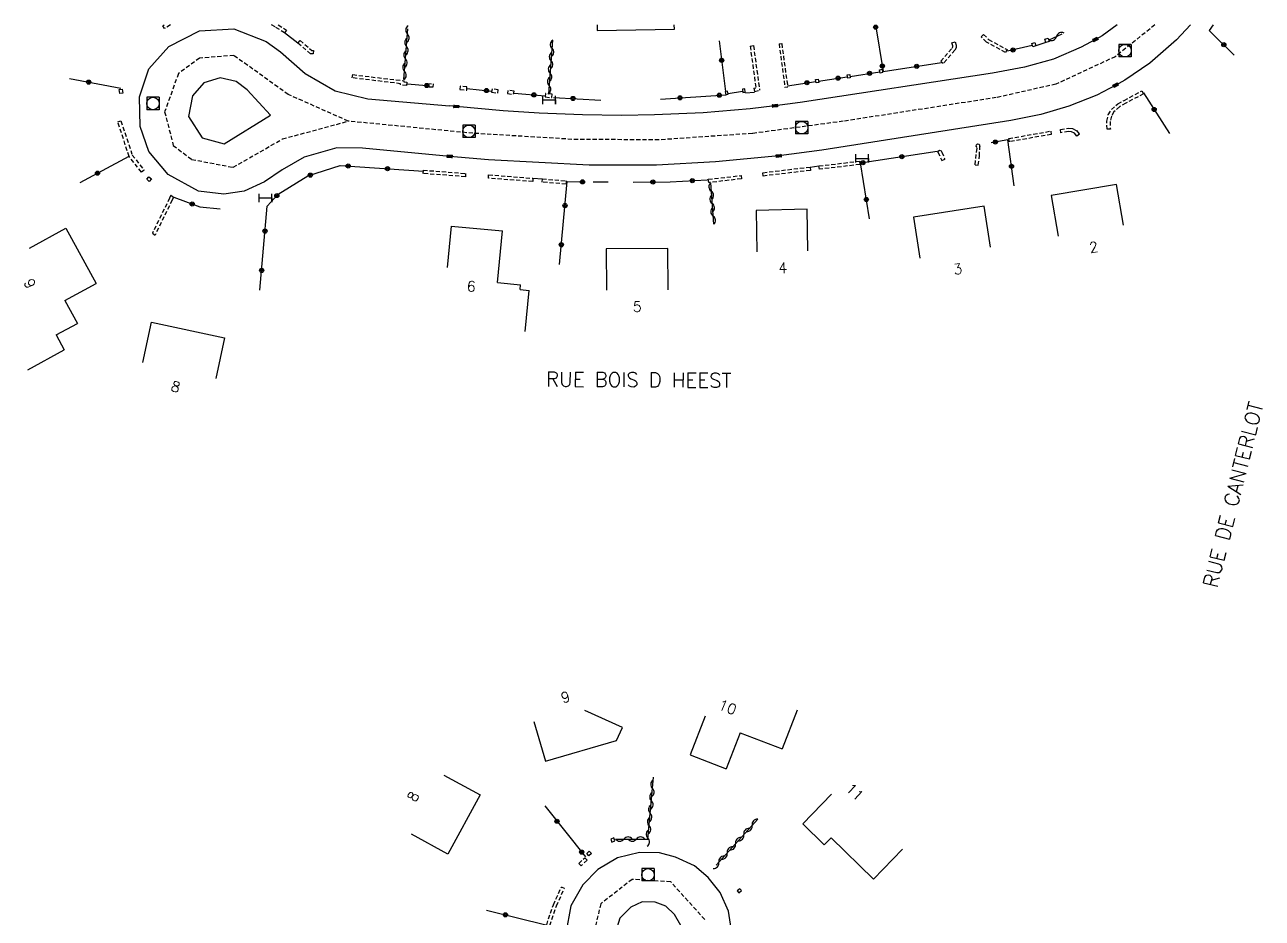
# Model space of a CAD drawing. Header units: millimetres. Extents: x 119599 to 140000, y 124063 to 129001.
# Drawn here: x 139695.5 to 139844.7, y 128892.3 to 129000 of the extents above; entities that cross this region are included whole.
import ezdxf
from ezdxf.enums import TextEntityAlignment as Align

# ---------------------------------------------------------------- set-up
doc = ezdxf.new("R2010")
doc.units = ezdxf.units.MM
doc.linetypes.add('DASHED', pattern=[0.75, 0.5, -0.25])
doc.layers.get('0').update_dxf_attribs({"linetype": 'CONTINUOUS'})
for name, color, linetype in [('W0001', 6, 'DASHED'), ('W0008', 7, 'CONTINUOUS'), ('W0100', 7, 'CONTINUOUS'), ('W0105', 7, 'CONTINUOUS'), ('W0112', 1, 'DASHED'), ('W0310', 3, 'CONTINUOUS'), ('W0322', 7, 'CONTINUOUS'), ('W0400', 7, 'CONTINUOUS'), ('W0420', 7, 'CONTINUOUS'), ('W0989', 7, 'CONTINUOUS'), ('W0991', 7, 'CONTINUOUS'), ('W1474', 7, 'CONTINUOUS')]:
    doc.layers.add(name, color=color, linetype=linetype)
doc.styles.get("Standard").update_dxf_attribs({"font": 'romans.shx', "width": 0.85})

# ---------------------------------------------------------------- blocks, each defined once
blk = doc.blocks.new('t322o')
at = {"color": 0, "linetype": 'Continuous'}
for radius in [0.25, 0.15]:
    blk.add_circle((0, 0), radius, dxfattribs=at)
blk = doc.blocks.new('t310o')
at = {"color": 0, "linetype": 'Continuous'}
for centre, start, end in [((-0.5, 0.38), 216.8699, 323.1304), ((0.5, -0.37), 36.8699, 143.1303)]:
    blk.add_arc(centre, 0.625, start, end, dxfattribs=at)
blk = doc.blocks.new('T400')
for p, q in [((-0.15, 0.3), (0.15, 0.3)), ((-0.15, -0.25), (-0.15, 0.3)), ((-0.15, 0.15), (0.15, 0.15)), ((-0.15, 0), (0.15, 0)), ((0.15, 0.3), (0.15, -0.25)), ((-0.15, -0.15), (0.15, -0.15)), ((-0.15, -0.25), (-0.15, -0.3)), ((-0.15, -0.3), (0.15, -0.3)), ((0.15, -0.3), (0.15, -0.25))]:
    blk.add_line(p, q)
blk = doc.blocks.new('T420')
for p, q in [((0.75, 0.75), (-0.75, 0.75)), ((-0.75, 0.75), (-0.75, -0.75)), ((0.75, 0.75), (0.75, -0.75)), ((0.75, -0.75), (-0.75, -0.75))]:
    blk.add_line(p, q)
blk.add_ellipse((0, 0), major_axis=(-0.53, 0.53), ratio=1, start_param=3.926991, end_param=10.210176)
blk = doc.blocks.new('T1474')
at = {"color": 0, "linetype": 'Continuous', "flags": 128}
for points in [[(-0.75, -0.5), (-0.75, 0.5)], [(-0.75, 0), (0.75, 0)], [(0.75, 0), (0.75, -0.5), (0.75, 0.5)]]:
    blk.add_lwpolyline(points, dxfattribs=at)

msp = doc.modelspace()

# ---------------------------------------------------------------- linework, layer by layer
at = {"layer": 'W0001'}
for p, q in [((139768.73, 128897.01), (139764.95, 128894.08)), ((139773.38, 128896.71), (139768.73, 128897.01)), ((139777.48, 128892.18), (139773.38, 128896.71)), ((139764.95, 128894.08), (139763.82, 128889.38))]:
    msp.add_line(p, q, dxfattribs=at)
msp.add_lwpolyline([(139831.73, 129000), (139826.94, 128996.17), (139819.79, 128992.85), (139812.6, 128991.24), (139794.17, 128988.39), (139783.22, 128986.92), (139771.97, 128986.14), (139761.48, 128986.21), (139749.54, 128986.94), (139734.52, 128988.4), (139727.27, 128991.62), (139720.73, 128996.32), (139716.59, 128995.99), (139714.05, 128994.14), (139712.39, 128989.52), (139713.43, 128985.48), (139715.64, 128983.8), (139720.65, 128982.84), (139726.59, 128986.26), (139734.52, 128988.4)], dxfattribs=at)
at = {"layer": 'W0008'}
for points in [[(139836.03, 129000), (139834.33, 128998.19), (139831.13, 128995.4), (139828.1, 128993.35), (139827.01, 128992.74), (139824.72, 128991.55), (139821.35, 128990.2), (139818, 128989.19), (139814.36, 128988.49), (139791.6, 128984.92), (139786.41, 128984.22), (139778.79, 128983.49), (139771.68, 128983.08), (139763.55, 128983.09), (139751.4, 128983.72), (139746.76, 128984.16), (139736.22, 128985.13), (139733.14, 128985.17), (139729.22, 128984.06), (139726.54, 128982.55), (139724.44, 128981.07), (139721.98, 128979.97), (139719.51, 128979.62), (139716.46, 128979.98), (139712.8, 128981.99), (139710.48, 128984.73), (139709.44, 128987.75), (139709.34, 128991.33), (139710.49, 128994.7), (139712.91, 128997.41), (139716.61, 128999.3), (139720.74, 128999.51), (139724.62, 128998), (139726.35, 128996.74), (139729.34, 128994.13), (139732.93, 128992.06), (139736.89, 128991.11), (139746.71, 128990.23)], [(139827.2, 129000), (139825.36, 128998.69), (139824.56, 128998.25), (139822.84, 128997.3), (139819.49, 128995.86), (139816.03, 128994.89), (139812.16, 128994.2), (139788.99, 128990.65), (139785.92, 128990.25), (139782.95, 128989.88), (139777.29, 128989.42), (139771.43, 128989.15), (139767.46, 128989.08), (139762.73, 128989.16), (139757.51, 128989.38), (139753.18, 128989.66), (139747.52, 128990.17), (139746.71, 128990.23)], [(139725.15, 128989.13), (139722.32, 128992.18), (139721.02, 128993.18), (139719.08, 128993.62), (139717.11, 128993.01), (139715.73, 128991.45), (139715.28, 128988.95), (139716.91, 128986.41), (139719.58, 128985.65), (139725.15, 128989.13)], [(139780.68, 128891.11), (139780.33, 128893.2), (139779.34, 128895.42), (139777.91, 128897.26), (139776.24, 128898.64), (139773.96, 128899.68), (139772.02, 128900.2), (139769.62, 128900.27), (139766.97, 128899.62), (139764.58, 128898.2), (139762.77, 128896.34), (139761.35, 128893.84), (139760.74, 128890.54)], [(139770.25, 128885.17), (139773.62, 128887.52), (139774.03, 128887.97), (139774.48, 128888.77), (139774.71, 128890.12), (139774.58, 128891.46), (139773.84, 128892.79), (139772.8, 128893.79), (139771.52, 128894.26), (139769.95, 128894.29), (139768.59, 128893.66), (139767.26, 128892.33), (139766.73, 128890.67), (139766.84, 128889.13), (139767.3, 128888.19), (139770.22, 128885.17)]]:
    msp.add_lwpolyline(points, dxfattribs=at)
at = {"layer": 'W0100'}
for p, q in [((139746.91, 128975.76), (139746.43, 128970.78)), ((139746.91, 128975.76), (139753.11, 128975.17)), ((139752.51, 128968.95), (139753.11, 128975.17)), ((139700.37, 128966.79), (139704.12, 128968.82)), ((139752.51, 128968.95), (139755.29, 128968.68)), ((139755.24, 128968.1), (139755.29, 128968.68)), ((139755.24, 128968.1), (139756.3, 128968)), ((139700.37, 128966.79), (139701.88, 128964.02)), ((139755.83, 128963.03), (139756.3, 128968)), ((139699.32, 128962.63), (139701.88, 128964.02)), ((139699.32, 128962.63), (139700.3, 128960.82)), ((139695.9, 128958.43), (139700.3, 128960.82)), ((139788.63, 128917.4), (139786.83, 128912.73)), ((139781.74, 128914.68), (139780.08, 128910.35)), ((139781.74, 128914.68), (139786.83, 128912.73)), ((139792.71, 128902.03), (139791.88, 128901.18)), ((139792.71, 128902.03), (139797.83, 128897.06)), ((139801.31, 128900.65), (139797.83, 128897.06))]:
    msp.add_line(p, q, dxfattribs=at)
for points in [[(139764.52, 129000), (139764.53, 128999.34), (139773.82, 128999.49), (139773.81, 129000)], [(139827.95, 128975.85), (139827.11, 128980.78), (139819.22, 128979.45), (139820.06, 128974.52)], [(139789.91, 128972.78), (139789.81, 128977.78), (139783.67, 128977.65), (139783.77, 128972.66)], [(139811.92, 128973.22), (139811.14, 128978.16), (139802.64, 128976.84), (139803.41, 128971.9)], [(139696.1, 128973.11), (139700.49, 128975.5), (139704.12, 128968.82)], [(139773.06, 128968.06), (139773.04, 128973.06), (139765.61, 128973.03), (139765.62, 128968.03)], [(139709.76, 128959.3), (139710.82, 128964.18), (139719.6, 128962.27), (139718.54, 128957.39)], [(139756.87, 128916.06), (139758.27, 128911.26), (139766.86, 128913.75), (139767.57, 128915.33), (139763.01, 128917.37)], [(139777.53, 128916.69), (139775.74, 128912.02), (139780.08, 128910.35)], [(139746.05, 128909.59), (139750.43, 128907.19), (139746.53, 128900.07), (139742.14, 128902.47)], [(139792.77, 128907.28), (139789.29, 128903.69), (139791.88, 128901.18)]]:
    msp.add_lwpolyline(points, dxfattribs=at)
at = {"layer": 'W0105'}
for p, q in [((139728.46, 128997.82), (139726.85, 128999.03)), ((139818.6, 128997.89), (139817.39, 128997.49)), ((139782.4, 128991.8), (139783.49, 128991.9)), ((139790.17, 128982.87), (139791.24, 128983)), ((139756.78, 128981.52), (139757.91, 128981.44))]:
    msp.add_line(p, q, dxfattribs=at)
at = {"layer": 'W0112'}
for p, q in [((139713.08, 129000), (139712.38, 128999.57)), ((139811.45, 128997.92), (139810.78, 128998.57)), ((139813.73, 128996.67), (139811.45, 128997.92)), ((139818.6, 128997.89), (139818.48, 128998.27)), ((139818.99, 128998), (139818.6, 128997.89)), ((139729.98, 128996.53), (139728.46, 128997.81)), ((139730.29, 128996.5), (139729.98, 128996.53)), ((139782.95, 128997.45), (139783.35, 128997.51)), ((139782.95, 128997.45), (139783.64, 128992.43)), ((139783.35, 128997.51), (139784.09, 128992.12)), ((139786.43, 128997.72), (139786.75, 128997.75)), ((139786.43, 128997.72), (139787.15, 128992.45)), ((139786.75, 128997.75), (139787.48, 128992.48)), ((139807.62, 128996.96), (139806.22, 128995.35)), ((139817.02, 128997.37), (139816.89, 128997.75)), ((139817.39, 128997.49), (139817.02, 128997.37)), ((139740.82, 128992.91), (139735, 128993.62)), ((139794.71, 128993.6), (139794.66, 128994)), ((139795.01, 128993.64), (139794.71, 128993.6)), ((139798.62, 128994.2), (139798.55, 128994.6)), ((139798.92, 128994.26), (139798.62, 128994.2)), ((139707.29, 128992.27), (139707.36, 128991.79)), ((139744.02, 128992.53), (139744.06, 128992.93)), ((139744.73, 128992.48), (139744.02, 128992.53)), ((139747.97, 128992.2), (139748.79, 128992.14)), ((139748.79, 128992.14), (139748.82, 128992.54)), ((139752.54, 128991.79), (139752.6, 128992.19)), ((139754.45, 128991.64), (139754.5, 128992.03)), ((139780.32, 128991.64), (139780.24, 128992.03)), ((139782.37, 128991.88), (139782.31, 128992.28)), ((139783.38, 128992.38), (139783.64, 128992.43)), ((139783.38, 128992.38), (139783.46, 128991.99)), ((139783.46, 128991.99), (139784.09, 128992.12)), ((139787.48, 128992.48), (139787.15, 128992.45)), ((139790.92, 128993.02), (139790.84, 128993.41)), ((139791.22, 128993.08), (139790.92, 128993.02)), ((139828.02, 128990.91), (139830.17, 128992.05)), ((139707.36, 128991.79), (139706.97, 128991.73)), ((139751.79, 128991.9), (139752.54, 128991.79)), ((139753.69, 128991.72), (139754.45, 128991.64)), ((139758.26, 128991.32), (139759.04, 128991.24)), ((139759.04, 128991.24), (139759.08, 128991.64)), ((139780.01, 128991.58), (139780.32, 128991.64)), ((139782.07, 128991.84), (139782.37, 128991.88)), ((139707.12, 128988.44), (139708.48, 128984.32)), ((139814.12, 128986.31), (139819.17, 128987.2)), ((139819.17, 128987.2), (139819.24, 128986.8)), ((139822.29, 128987.26), (139822.64, 128986.85)), ((139805.58, 128984.66), (139806.07, 128983.66)), ((139708.48, 128984.32), (139709.91, 128982.49)), ((139791.24, 128983), (139796.14, 128983.58)), ((139796.14, 128983.58), (139796.18, 128983.18)), ((139806.07, 128983.66), (139806.43, 128983.82)), ((139810.05, 128983.15), (139810.45, 128983.1)), ((139710.49, 128981.7), (139710.8, 128981.45)), ((139743.57, 128982.49), (139748.66, 128982.1)), ((139748.66, 128982.1), (139748.63, 128981.71)), ((139751.43, 128981.93), (139756.78, 128981.52)), ((139756.78, 128981.52), (139756.75, 128981.12)), ((139777.91, 128981.39), (139781.85, 128981.85)), ((139781.85, 128981.85), (139781.9, 128981.45)), ((139784.49, 128982.19), (139790.17, 128982.87)), ((139790.17, 128982.87), (139790.21, 128982.47)), ((139710.8, 128981.45), (139710.54, 128981.14)), ((139757.91, 128981.44), (139760.79, 128981.21)), ((139760.79, 128981.21), (139760.76, 128980.81)), ((139710.92, 128974.9), (139711.23, 128974.66)), ((139766.29, 128901.5), (139766.66, 128901.65)), ((139766.66, 128901.65), (139766.52, 128902.02)), ((139763.52, 128899.85), (139763.26, 128900.15)), ((139763.83, 128900.13), (139763.52, 128899.85)), ((139762.57, 128898.64), (139762.29, 128898.93)), ((139763.29, 128899.35), (139762.57, 128898.64)), ((139760.56, 128895.92), (139760.2, 128896.08)), ((139781.4, 128895.64), (139781.57, 128895.41)), ((139781.57, 128895.41), (139781.89, 128895.66))]:
    msp.add_line(p, q, dxfattribs=at)
for points in [[(139712.38, 128999.57), (139712.17, 128999.91), (139712.32, 129000)], [(139726.85, 128999.03), (139725.69, 128999.78), (139725.28, 129000)], [(139726.09, 129000), (139727.06, 128999.37), (139726.85, 128999.03)], [(139728.46, 128997.81), (139728.72, 128998.12), (139730.14, 128996.91)], [(139807.37, 128997.5), (139807.26, 128997.86), (139807.64, 128997.97)], [(139807.64, 128997.97), (139807.77, 128997.57), (139807.78, 128997.25), (139807.62, 128996.96)], [(139810.78, 128998.57), (139811.06, 128998.86), (139811.69, 128998.24)], [(139811.69, 128998.24), (139813.92, 128997.02), (139813.73, 128996.67)], [(139818.48, 128998.27), (139818.87, 128998.39), (139818.99, 128998)], [(139730.14, 128996.91), (139730.33, 128996.9), (139730.29, 128996.5)], [(139806.22, 128995.35), (139805.92, 128995.62), (139807.29, 128997.2), (139807.38, 128997.35), (139807.37, 128997.5)], [(139816.89, 128997.75), (139817.27, 128997.87), (139817.39, 128997.49)], [(139735, 128993.62), (139735.05, 128994.01), (139741.2, 128993.27), (139741.2, 128993.15)], [(139790.84, 128993.41), (139791.14, 128993.48), (139791.22, 128993.08)], [(139794.66, 128994), (139794.95, 128994.04), (139795.01, 128993.64)], [(139798.55, 128994.6), (139798.85, 128994.65), (139798.92, 128994.26)], [(139706.97, 128991.73), (139706.89, 128992.21), (139707.29, 128992.27)], [(139741.54, 128992.71), (139740.83, 128992.78), (139740.82, 128992.91)], [(139741.2, 128993.15), (139741.57, 128993.11), (139741.54, 128992.71)], [(139744.06, 128992.93), (139744.76, 128992.88), (139744.73, 128992.48)], [(139748.82, 128992.54), (139748, 128992.6), (139747.97, 128992.2)], [(139752.6, 128992.19), (139751.85, 128992.3), (139751.79, 128991.9)], [(139754.5, 128992.03), (139753.73, 128992.11), (139753.69, 128991.72)], [(139780.24, 128992.03), (139779.93, 128991.97), (139780.01, 128991.58)], [(139782.31, 128992.28), (139782.02, 128992.24), (139782.07, 128991.84)], [(139830.17, 128992.05), (139830.36, 128991.7), (139828.22, 128990.56), (139827.49, 128990.15), (139826.8, 128989.53), (139826.49, 128989.01), (139826.32, 128988.36)], [(139759.08, 128991.64), (139758.3, 128991.72), (139758.26, 128991.32)], [(139825.96, 128987.42), (139825.92, 128988.4), (139826.11, 128989.16), (139826.48, 128989.79), (139827.26, 128990.48), (139828.02, 128990.91)], [(139708.12, 128984.13), (139706.74, 128988.31), (139707.12, 128988.44)], [(139820.34, 128987.39), (139821.29, 128987.54), (139821.79, 128987.52), (139822.29, 128987.26)], [(139826.32, 128988.36), (139826.36, 128987.43), (139825.96, 128987.42)], [(139819.24, 128986.8), (139814.19, 128985.92), (139814.12, 128986.31)], [(139821.31, 128987.14), (139820.41, 128986.99), (139820.34, 128987.39)], [(139822.64, 128986.85), (139822.33, 128986.59), (139822.03, 128986.95), (139821.69, 128987.12), (139821.31, 128987.14)], [(139805.58, 128984.66), (139805.61, 128984.79), (139805.79, 128984.92), (139805.98, 128984.84), (139806.04, 128984.68), (139806.43, 128983.82)], [(139810.05, 128983.15), (139810.31, 128985.23), (139810.2, 128985.37), (139810.22, 128985.54), (139810.37, 128985.65), (139810.55, 128985.62), (139810.64, 128985.36)], [(139810.45, 128983.1), (139810.58, 128984.21), (139810.64, 128985.36)], [(139709.91, 128982.49), (139709.6, 128982.25), (139708.12, 128984.13)], [(139796.18, 128983.18), (139791.29, 128982.6), (139791.24, 128983)], [(139710.54, 128981.14), (139710.24, 128981.39), (139710.49, 128981.7)], [(139748.63, 128981.71), (139743.54, 128982.09), (139743.57, 128982.49)], [(139756.75, 128981.12), (139751.4, 128981.53), (139751.43, 128981.93)], [(139790.21, 128982.47), (139784.54, 128981.79), (139784.49, 128982.19)], [(139760.76, 128980.81), (139757.88, 128981.04), (139757.91, 128981.44)], [(139781.9, 128981.45), (139777.96, 128980.99), (139777.91, 128981.39)], [(139713.15, 128979.48), (139712.98, 128979.13), (139710.92, 128974.9)], [(139713.15, 128979.48), (139713.46, 128979.24), (139713.29, 128978.88), (139711.23, 128974.66)], [(139766.52, 128902.02), (139766.15, 128901.87), (139766.29, 128901.5)], [(139762.29, 128898.93), (139763.01, 128899.63), (139763.29, 128899.35)], [(139763.26, 128900.15), (139763.57, 128900.43), (139763.83, 128900.13)], [(139758.38, 128890.4), (139758.43, 128891.54), (139759.24, 128893.96), (139760.2, 128896.08)], [(139758.77, 128890.38), (139758.83, 128891.47), (139759.61, 128893.82), (139760.56, 128895.92)], [(139781.89, 128895.66), (139781.71, 128895.88), (139781.4, 128895.64)]]:
    msp.add_lwpolyline(points, dxfattribs=at)
at = {"layer": 'W0310'}
for p, q in [((139741.23, 128993.41), (139741.71, 128999.51)), ((139759.15, 128998.18), (139758.64, 128991.71)), ((139818.97, 128998.19), (139820.55, 128998.91)), ((139778.56, 128975.98), (139778.2, 128980.98)), ((139783.86, 128904.28), (139778.86, 128898.73))]:
    msp.add_line(p, q, dxfattribs=at)
msp.add_lwpolyline([(139766.74, 128901.86), (139770.62, 128901.88), (139771.31, 128909.32)], dxfattribs=at)
at = {"layer": 'W0322'}
for p, q in [((139779.23, 128998.09), (139780, 128991.97)), ((139816.94, 128997.54), (139813.96, 128996.82)), ((139700.91, 128993.56), (139707.11, 128992.36)), ((139791.2, 128993.22), (139794.65, 128993.76)), ((139794.99, 128993.8), (139798.59, 128994.35)), ((139741.61, 128992.9), (139743.99, 128992.7)), ((139748.82, 128992.32), (139751.8, 128992.03)), ((139780.32, 128991.75), (139782.01, 128992)), ((139787.45, 128992.67), (139790.87, 128993.19)), ((139754.53, 128991.79), (139758.25, 128991.44)), ((139759.24, 128991.27), (139764.96, 128990.95)), ((139772.13, 128991.05), (139780.01, 128991.58)), ((139830.35, 128991.81), (139833.5, 128986.92)), ((139702.21, 128981.01), (139708.11, 128984.18)), ((139765.84, 128981.03), (139764.05, 128981.04)), ((139758.21, 128905.88), (139763.09, 128899.73)), ((139751.16, 128893.32), (139758.48, 128891.48))]:
    msp.add_line(p, q, dxfattribs=at)
for points in [[(139798.04, 129000), (139798.99, 128994.39), (139806, 128995.46)], [(139838.76, 129000), (139838.27, 128999.34), (139841.3, 128996.37)], [(139814.78, 128980.61), (139813.99, 128986.16), (139811.98, 128985.78)], [(139797.32, 128976.62), (139796.24, 128983.36), (139805.49, 128984.77)], [(139723.87, 128968.05), (139724.74, 128978.17), (139726.06, 128979.6), (139729.66, 128981.81), (139733.56, 128983.06), (139743.6, 128982.37)], [(139759.98, 128971.13), (139760.9, 128981.12), (139762.85, 128981.07)], [(139768.86, 128981.03), (139773.33, 128981.1), (139777.79, 128981.31)], [(139713.48, 128979.23), (139716.65, 128978.07), (139719.08, 128977.84)]]:
    msp.add_lwpolyline(points, dxfattribs=at)

# ---------------------------------------------------------------- block references
at = {"layer": 'W0310'}
for p, rotation in [((139741.66, 128998.89), 85.50507785798226), ((139741.54, 128997.4), 85.50507785798226), ((139759.07, 128997.18), 265.4710888616418), ((139819.88, 128998.6), 24.29095595213906), ((139741.42, 128995.9), 85.50507785798226), ((139758.95, 128995.69), 265.4710888616418), ((139741.3, 128994.4), 85.50507785798226), ((139758.83, 128994.19), 265.4710888616418), ((139758.72, 128992.7), 265.4710888616418), ((139778.27, 128979.97), 94.11338897832862), ((139778.38, 128978.47), 94.11338897832862), ((139778.49, 128976.97), 94.11338897832862), ((139771.18, 128907.98), 84.7242157025073), ((139771.05, 128906.48), 84.7242157025073), ((139770.91, 128904.99), 84.7242157025073), ((139770.77, 128903.49), 84.7242157025073), ((139783.19, 128903.54), 227.9997384004662), ((139770.63, 128902), 84.7242157025073), ((139782.18, 128902.42), 227.9997384004662), ((139767.74, 128901.87), 0.3249692012598492), ((139769.24, 128901.87), 0.3249692012598492), ((139780.18, 128900.19), 227.9997384004662), ((139781.18, 128901.31), 227.9997384004662), ((139779.17, 128899.08), 227.9997384004662)]:
    msp.add_blockref('t310o', p, dxfattribs=dict(at, rotation=rotation))
at = {"layer": 'W0322'}
for p, rotation in [((139798.08, 128999.73), 279.685976963927), ((139840.03, 128997.62), 315.6403246168338), ((139814.63, 128996.98), 193.4097763357101), ((139779.52, 128995.73), 277.1652905806206), ((139798.88, 128995.05), 279.685976963927), ((139803.03, 128995.01), 8.674354231716926), ((139793.55, 128993.58), 8.880609724428895), ((139797.34, 128994.16), 8.776122857869321), ((139703.24, 128993.11), 349.094278523414), ((139743.98, 128992.7), 355.1747399139573), ((139751.18, 128992.09), 354.3540780238136), ((139789.8, 128993.03), 8.608773568687822), ((139756.89, 128991.57), 354.6097911264952), ((139761.61, 128991.14), 356.837825880304), ((139774.5, 128991.21), 3.83471529700453), ((139779.24, 128991.53), 3.83471529700453), ((139831.64, 128989.81), 302.8187784634857), ((139812.51, 128985.88), 190.8812846075877), ((139734.51, 128982.99), 356.0850656356001), ((139796.54, 128983.4), 8.667071957683966), ((139801.23, 128984.12), 8.667071957683966), ((139814.45, 128982.96), 98.0896914941521), ((139704.3, 128982.13), 28.28111332306825), ((139729.95, 128981.9), 17.80181611834533), ((139739.25, 128982.67), 356.0850656356001), ((139762.75, 128981.08), 358.8254440337687), ((139771.23, 128981.07), 0.9341266995425613), ((139775.98, 128981.22), 2.661538021489053), ((139715.71, 128978.41), 339.9182380717095), ((139725.91, 128979.43), 47.18898121787499), ((139796.95, 128978.96), 99.06510129819884), ((139760.64, 128978.23), 84.688055302011), ((139724.48, 128975.15), 85.07673983657206), ((139760.2, 128973.5), 84.688055302011), ((139724.08, 128970.41), 85.07673983657206), ((139759.68, 128904.02), 308.4435511490053), ((139762.64, 128900.3), 308.4435511490053), ((139753.46, 128892.74), 345.8735512859659)]:
    msp.add_blockref('t322o', p, dxfattribs=dict(at, rotation=rotation))
at = {"layer": 'W0400'}
for p, rotation in [((139824.56, 128998.25), 298.8317402744586), ((139827.01, 128992.74), 118.9591614522471), ((139747.52, 128990.17), 264.8705007158533), ((139785.92, 128990.25), 277.5916990042037), ((139746.76, 128984.16), 84.56396821004778), ((139786.41, 128984.22), 97.67705053178588)]:
    msp.add_blockref('T400', p, dxfattribs=dict(at, rotation=rotation))
at = {"layer": 'W0420'}
for p in [(139828.12, 128996.9), (139710.98, 128990.53), (139749.06, 128987.17), (139789.16, 128987.62), (139770.64, 128897.57)]:
    msp.add_blockref('T420', p, dxfattribs=at)
at = {"layer": 'W1474'}
for p in [(139758.73, 128990.96), (139796.45, 128983.92), (139724.54, 128979.15)]:
    msp.add_blockref('T1474', p, dxfattribs=at)

# ---------------------------------------------------------------- texts
at = {"layer": 'W0989'}
for s, rotation, p in [('RUE BOIS D HEEST', 359.6232, (139769.53, 128957.23)), ('RUE DE CANTERLOT', 75.9121, (139841.17, 128943.4))]:
    msp.add_text(s, height=1.75, rotation=rotation, dxfattribs=at).set_placement(p, align=Align.MIDDLE)
at = {"layer": 'W0991'}
for s, rotation, p in [('2', 9.6142, (139824.34, 128973.21)), ('4', 1.1829, (139786.88, 128970.72)), ('3', 8.8656, (139807.97, 128970.58)), ('9', 299.9213, (139696.15, 128968.82)), ('6', 356.6018, (139749.34, 128968.49)), ('5', 0.1858, (139769.35, 128966.05)), ('8', 343.5262, (139713.72, 128956.39)), ('9', 16.2113, (139760.7, 128918.98)), ('10', 338.9892, (139780.23, 128917.77)), ('8', 61.2555, (139742.34, 128906.99)), ('11', 315.8904, (139795.57, 128907.55))]:
    msp.add_text(s, height=1.25, rotation=rotation, dxfattribs=at).set_placement(p, align=Align.MIDDLE)

doc.saveas('drawing.dxf')
